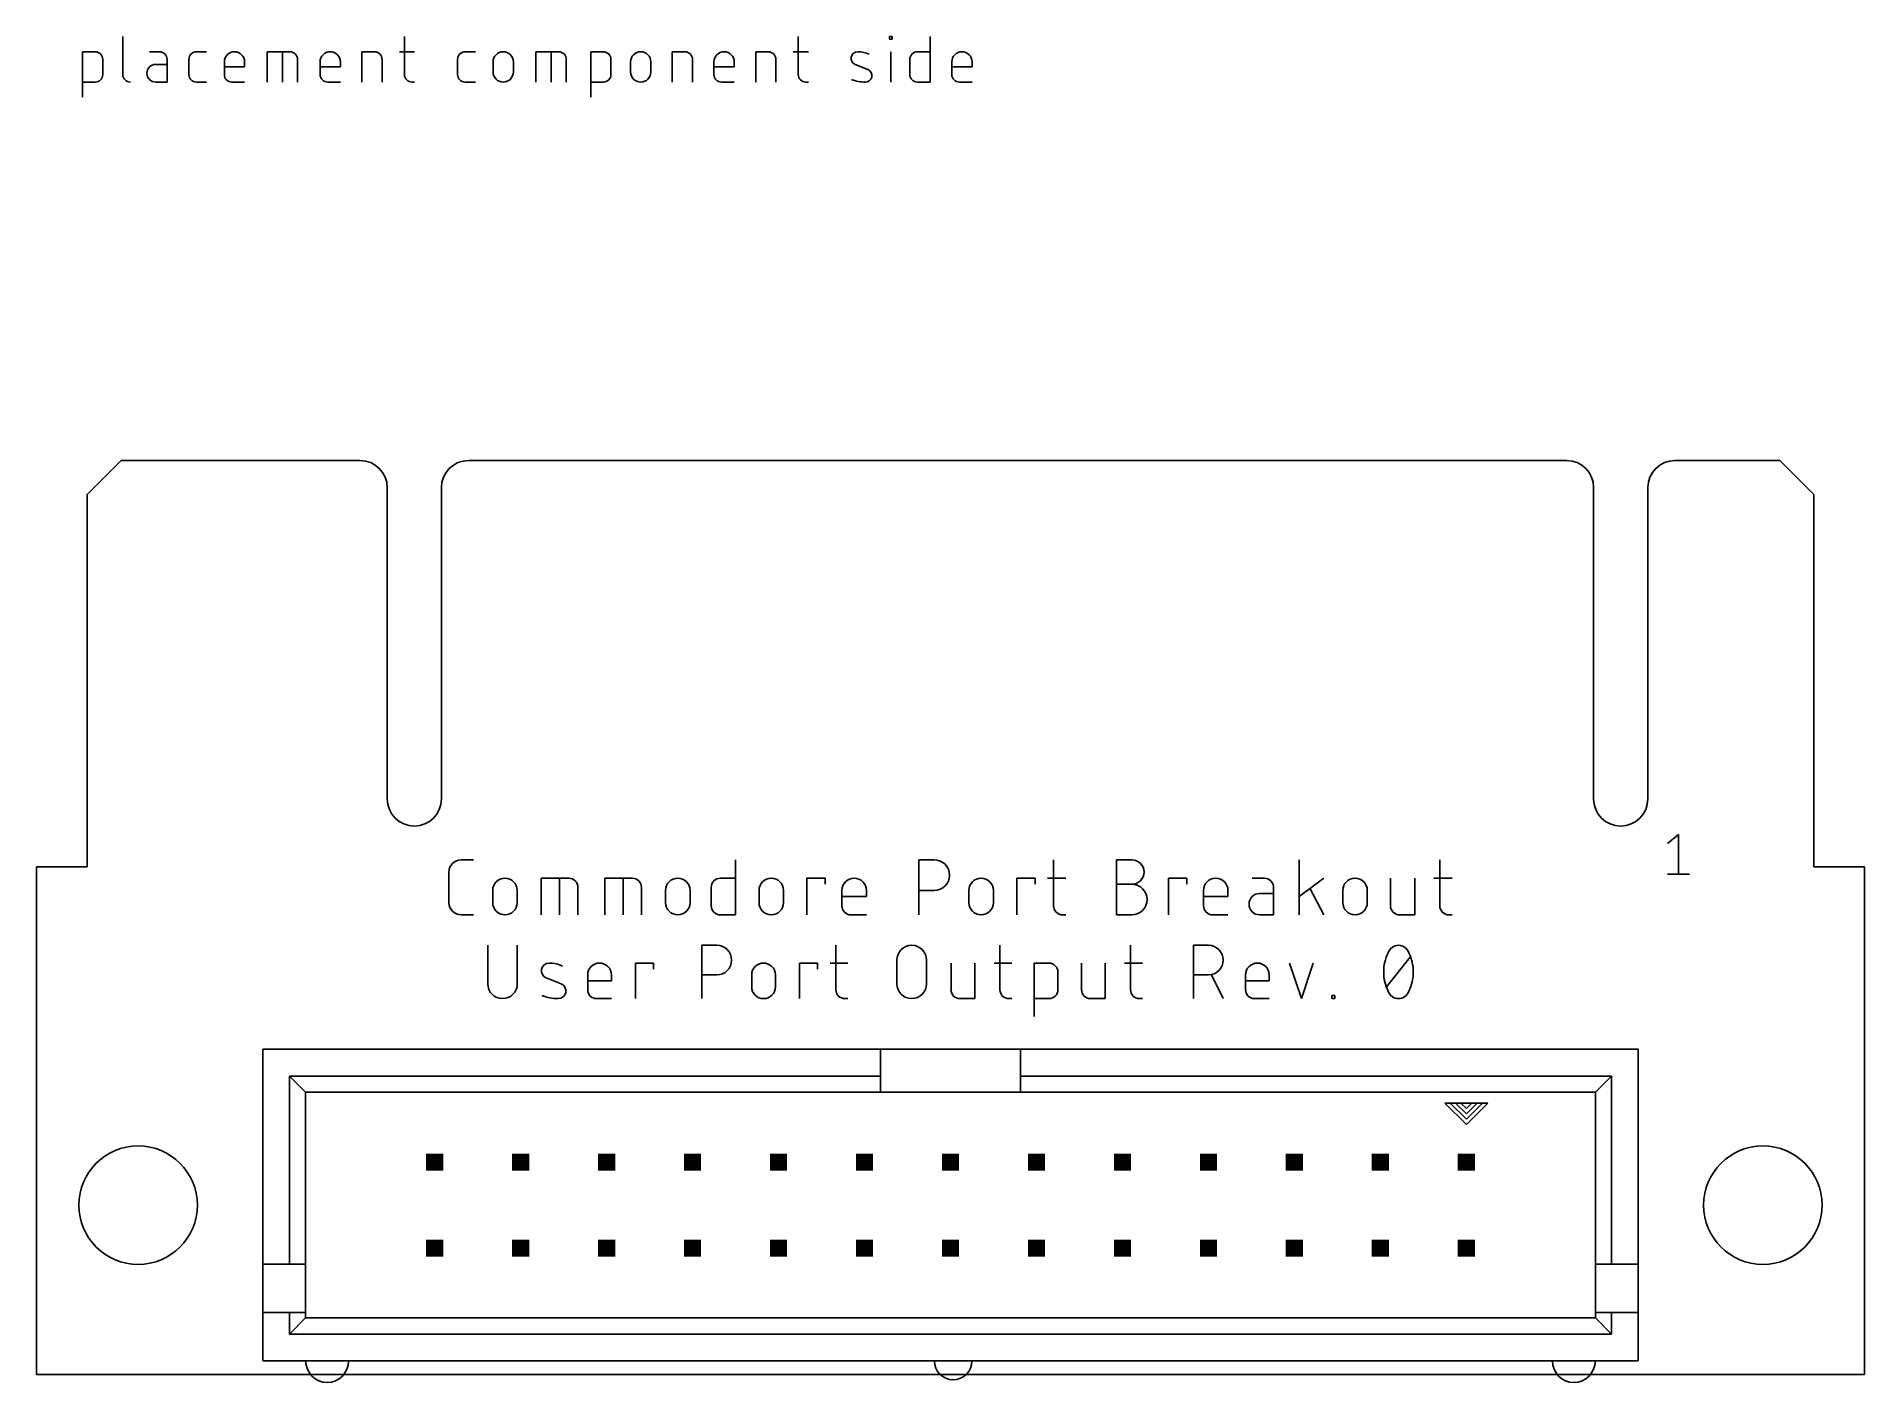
# Model space of a CAD drawing. Extents: x 0 to 54, y -0.2 to 39.5.
import ezdxf

# ---------------------------------------------------------------- set-up
doc = ezdxf.new("R2010")
doc.units = 0
for name, color, linetype in [('20', 30, 'CONTINUOUS'), ('21', 253, 'CONTINUOUS'), ('51', 253, 'CONTINUOUS')]:
    doc.layers.add(name, color=color, linetype=linetype)

# ---------------------------------------------------------------- blocks, each defined once
blk = doc.blocks.new('RECT')
blk.add_solid([(-0.5, -0.5), (0.5, -0.5), (-0.5, 0.5), (0.5, 0.5)])

msp = doc.modelspace()

# ---------------------------------------------------------------- linework, layer by layer
at = {"layer": '20'}
for p, q in [((1.5, 26), (2.5, 27)), ((2.5, 27), (9.56, 27)), ((45.2, 27), (12.76, 27)), ((49.88, 27), (48.4, 27)), ((49.88, 27), (51.5, 27)), ((52.5, 26), (51.5, 27)), ((1.5, 15), (1.5, 26)), ((10.36, 17), (10.36, 26.2)), ((11.96, 26.2), (11.96, 17)), ((46, 17), (46, 26.2)), ((47.6, 26.2), (47.6, 17)), ((52.5, 15), (52.5, 26)), ((0, 0), (0, 15)), ((0, 15), (0.5, 15)), ((0.5, 15), (1.5, 15)), ((52.5, 15), (53.5, 15)), ((53.5, 15), (54, 15)), ((54, 0), (54, 15)), ((0, 0), (54, 0))]:
    msp.add_line(p, q, dxfattribs=at)
for centre in [(3, 5), (51, 5)]:
    msp.add_circle(centre, 1.75, dxfattribs=at)
for centre, start, end in [((9.56, 26.2), 0, 90), ((12.76, 26.2), 90, 180), ((45.2, 26.2), 0, 90), ((48.4, 26.2), 90, 180), ((11.16, 17), 180, 270), ((11.16, 17), 270, 0), ((46.8, 17), 180, 270), ((46.8, 17), 270, 0)]:
    msp.add_arc(centre, 0.8, start, end, dxfattribs=at)
at = {"layer": '21'}
for p, q in [((2.5485, 39.5264), (2.5485, 38.4045)), ((10.8694, 39.5264), (10.8694, 38.4045)), ((22.5046, 39.5264), (22.5046, 38.4045)), ((25.2019, 39.4516), (25.2019, 39.5264)), ((25.2019, 39.5264), (25.2767, 39.5264)), ((25.2767, 39.4516), (25.2019, 39.4516)), ((25.2767, 39.5264), (25.2767, 39.4516)), ((26.3968, 39.5264), (26.3968, 38.1802)), ((1.3589, 37.7314), (1.3589, 39.0776)), ((1.3589, 39.0776), (1.7328, 39.0776)), ((3.632, 39.0776), (3.3329, 39.0776)), ((4.725, 39.0776), (5.0241, 39.0776)), ((6.813, 38.1802), (6.813, 39.0776)), ((6.813, 39.0776), (7.4861, 39.0776)), ((7.2617, 38.1802), (7.2617, 39.0776)), ((9.609, 38.1802), (9.609, 39.0776)), ((9.609, 39.0776), (9.983, 39.0776)), ((10.7198, 39.0776), (11.1685, 39.0776)), ((12.6643, 39.0776), (12.9635, 39.0776)), ((14.7524, 38.1802), (14.7524, 39.0776)), ((14.7524, 39.0776), (15.4255, 39.0776)), ((15.2011, 38.1802), (15.2011, 39.0776)), ((16.3706, 37.7314), (16.3706, 39.0776)), ((16.3706, 39.0776), (16.7446, 39.0776)), ((18.7804, 38.1802), (18.7804, 39.0776)), ((18.7804, 39.0776), (19.1543, 39.0776)), ((21.2443, 38.1802), (21.2443, 39.0776)), ((21.2443, 39.0776), (21.6182, 39.0776)), ((22.355, 39.0776), (22.8038, 39.0776)), ((25.2393, 38.1802), (25.2393, 39.0776)), ((26.0229, 39.0776), (26.3968, 39.0776)), ((1.9572, 38.8533), (1.9572, 38.4045)), ((3.8564, 38.7037), (3.5199, 38.7037)), ((3.8564, 38.1802), (3.8564, 38.8533)), ((4.5006, 38.4045), (4.5006, 38.8533)), ((5.5481, 38.4045), (5.5481, 38.7785)), ((6.1464, 38.6289), (5.5481, 38.6289)), ((6.1464, 38.7785), (6.1464, 38.6289)), ((7.7105, 38.8533), (7.7105, 38.1802)), ((8.3771, 38.4045), (8.3771, 38.7785)), ((8.9754, 38.6289), (8.3771, 38.6289)), ((8.9754, 38.7785), (8.9754, 38.6289)), ((10.2074, 38.8533), (10.2074, 38.1802)), ((12.44, 38.4045), (12.44, 38.8533)), ((13.4875, 38.4793), (13.4875, 38.7785)), ((14.0858, 38.7785), (14.0858, 38.4793)), ((15.6498, 38.8533), (15.6498, 38.1802)), ((16.969, 38.8533), (16.969, 38.4045)), ((17.5484, 38.4793), (17.5484, 38.7785)), ((18.1467, 38.7785), (18.1467, 38.4793)), ((19.3787, 38.8533), (19.3787, 38.1802)), ((20.0123, 38.4045), (20.0123, 38.7785)), ((20.6106, 38.6289), (20.0123, 38.6289)), ((20.6106, 38.7785), (20.6106, 38.6289)), ((21.8426, 38.8533), (21.8426, 38.1802)), ((24.5594, 38.5541), (24.1854, 38.7037)), ((25.7985, 38.4045), (25.7985, 38.8533)), ((27.0391, 38.4045), (27.0391, 38.7785)), ((27.6374, 38.6289), (27.0391, 38.6289)), ((27.6374, 38.7785), (27.6374, 38.6289)), ((1.7328, 38.1802), (1.3589, 38.1802)), ((3.5199, 38.1802), (3.8564, 38.1802)), ((5.0241, 38.1802), (4.725, 38.1802)), ((6.1464, 38.1802), (5.7725, 38.1802)), ((8.9754, 38.1802), (8.6014, 38.1802)), ((11.0937, 38.1802), (11.1685, 38.1802)), ((12.9635, 38.1802), (12.6643, 38.1802)), ((16.7446, 38.1802), (16.3706, 38.1802)), ((20.6106, 38.1802), (20.2367, 38.1802)), ((22.729, 38.1802), (22.8038, 38.1802)), ((26.3968, 38.1802), (26.0229, 38.1802)), ((27.6374, 38.1802), (27.2635, 38.1802)), ((48.1801, 15.6896), (48.5046, 15.9492)), ((48.5046, 15.9492), (48.5046, 14.7808)), ((12.545, 15.2018), (12.9062, 15.2018)), ((20.6524, 15.2018), (20.6524, 13.5762)), ((26.0684, 13.5762), (26.0684, 15.2018)), ((26.0684, 15.2018), (26.52, 15.2018)), ((30.0443, 15.2018), (30.0443, 13.8471)), ((31.9041, 13.5762), (31.9041, 15.2018)), ((31.9041, 15.2018), (32.3557, 15.2018)), ((37.3048, 13.5762), (37.3048, 15.2018)), ((41.455, 15.2018), (41.455, 13.8471)), ((12.1837, 13.9374), (12.1837, 14.8406)), ((14.911, 13.5762), (14.911, 14.6599)), ((14.911, 14.6599), (15.7238, 14.6599)), ((15.4528, 13.5762), (15.4528, 14.6599)), ((16.7867, 13.5762), (16.7867, 14.6599)), ((16.7867, 14.6599), (17.5995, 14.6599)), ((17.3286, 13.5762), (17.3286, 14.6599)), ((20.2009, 14.6599), (20.6524, 14.6599)), ((22.7594, 13.5762), (22.7594, 14.6599)), ((22.7594, 14.6599), (23.3012, 14.6599)), ((23.3012, 14.6599), (23.3012, 14.4793)), ((28.9598, 13.5762), (28.9598, 14.6599)), ((28.9598, 14.6599), (29.5016, 14.6599)), ((29.5016, 14.6599), (29.5016, 14.4793)), ((29.8636, 14.6599), (30.4055, 14.6599)), ((33.4407, 13.5762), (33.4407, 14.6599)), ((33.4407, 14.6599), (33.9826, 14.6599)), ((33.9826, 14.6599), (33.9826, 14.4793)), ((36.2732, 14.6599), (35.912, 14.6599)), ((38.0273, 14.6599), (37.3048, 14.1181)), ((39.9973, 14.6599), (39.9973, 13.8471)), ((40.7198, 13.5762), (40.7198, 14.6599)), ((41.2744, 14.6599), (41.8163, 14.6599)), ((48.1801, 14.7808), (48.8292, 14.7808)), ((13.4764, 13.9374), (13.4764, 14.2987)), ((14.1989, 14.2987), (14.1989, 13.9374)), ((15.9947, 14.389), (15.9947, 13.5762)), ((17.8705, 14.389), (17.8705, 13.5762)), ((18.5826, 13.9374), (18.5826, 14.2987)), ((19.3051, 14.2987), (19.3051, 13.9374)), ((19.93, 13.8471), (19.93, 14.389)), ((21.3441, 13.9374), (21.3441, 14.2987)), ((22.0666, 14.2987), (22.0666, 13.9374)), ((23.793, 13.8471), (23.793, 14.2987)), ((24.5155, 14.1181), (23.793, 14.1181)), ((24.5155, 14.2987), (24.5155, 14.1181)), ((26.52, 14.2987), (26.0684, 14.2987)), ((27.5445, 13.9374), (27.5445, 14.2987)), ((28.267, 14.2987), (28.267, 13.9374)), ((31.9041, 14.4793), (32.3557, 14.4793)), ((34.4743, 13.8471), (34.4743, 14.2987)), ((35.1968, 14.1181), (34.4743, 14.1181)), ((35.1968, 14.2987), (35.1968, 14.1181)), ((36.5442, 14.2084), (36.1378, 14.2084)), ((36.5442, 13.5762), (36.5442, 14.389)), ((38.0273, 13.5762), (37.6209, 14.3438)), ((38.5905, 13.9374), (38.5905, 14.2987)), ((39.313, 14.2987), (39.313, 13.9374)), ((12.9062, 13.5762), (12.545, 13.5762)), ((20.6524, 13.5762), (20.2009, 13.5762)), ((24.5155, 13.5762), (24.0639, 13.5762)), ((30.3152, 13.5762), (30.4055, 13.5762)), ((32.3557, 13.5762), (31.9041, 13.5762)), ((35.1968, 13.5762), (34.7452, 13.5762)), ((36.1378, 13.5762), (36.5442, 13.5762)), ((40.2683, 13.5762), (40.7198, 13.5762)), ((41.726, 13.5762), (41.8163, 13.5762)), ((13.3281, 12.6764), (13.3281, 11.539)), ((14.203, 11.539), (14.203, 12.6764)), ((19.6581, 11.1016), (19.6581, 12.6764)), ((19.6581, 12.6764), (20.0955, 12.6764)), ((23.616, 12.6764), (23.616, 11.3641)), ((28.4617, 12.6764), (28.4617, 11.3641)), ((32.3174, 12.6764), (32.3174, 11.3641)), ((34.1808, 11.1016), (34.1808, 12.6764)), ((34.1808, 12.6764), (34.6182, 12.6764)), ((17.6984, 11.1016), (17.6984, 12.1515)), ((17.6984, 12.1515), (18.2233, 12.1515)), ((18.2233, 12.1515), (18.2233, 11.9765)), ((22.544, 11.1016), (22.544, 12.1515)), ((22.544, 12.1515), (23.069, 12.1515)), ((23.069, 12.1515), (23.069, 11.9765)), ((23.441, 12.1515), (23.9659, 12.1515)), ((25.4163, 11.539), (25.4163, 12.239)), ((26.2912, 12.239), (26.2912, 11.539)), ((27.0148, 12.1515), (27.0148, 11.3641)), ((27.7147, 11.1016), (27.7147, 12.1515)), ((28.2867, 12.1515), (28.8116, 12.1515)), ((29.4725, 10.5767), (29.4725, 12.1515)), ((29.4725, 12.1515), (29.9099, 12.1515)), ((30.1724, 11.889), (30.1724, 11.3641)), ((30.8705, 12.1515), (30.8705, 11.3641)), ((31.5704, 11.1016), (31.5704, 12.1515)), ((32.1424, 12.1515), (32.6673, 12.1515)), ((37.0188, 12.1515), (37.3687, 11.1016)), ((37.3687, 11.1016), (37.7187, 12.1515)), ((39.8845, 11.4516), (40.5844, 12.3264)), ((15.4953, 11.539), (15.0579, 11.714)), ((16.2813, 11.3641), (16.2813, 11.8015)), ((16.9812, 11.6265), (16.2813, 11.6265)), ((16.9812, 11.8015), (16.9812, 11.6265)), ((20.0955, 11.8015), (19.6581, 11.8015)), ((21.127, 11.4516), (21.127, 11.8015)), ((21.8269, 11.8015), (21.8269, 11.4516)), ((34.6182, 11.8015), (34.1808, 11.8015)), ((35.0557, 11.1016), (34.7057, 11.8015)), ((35.7162, 11.3641), (35.7162, 11.8015)), ((36.4161, 11.6265), (35.7162, 11.6265)), ((36.4161, 11.8015), (36.4161, 11.6265)), ((16.9812, 11.1016), (16.5438, 11.1016)), ((23.8784, 11.1016), (23.9659, 11.1016)), ((27.2772, 11.1016), (27.7147, 11.1016)), ((28.7241, 11.1016), (28.8116, 11.1016)), ((29.9099, 11.1016), (29.4725, 11.1016)), ((31.1329, 11.1016), (31.5704, 11.1016)), ((32.5798, 11.1016), (32.6673, 11.1016)), ((36.4161, 11.1016), (35.9786, 11.1016)), ((38.2628, 11.1016), (38.2628, 11.1891)), ((38.2628, 11.1891), (38.3503, 11.1891)), ((38.3503, 11.1016), (38.2628, 11.1016)), ((38.3503, 11.1891), (38.3503, 11.1016)), ((6.68, 3.2537), (6.68, 9.6038)), ((6.68, 9.6038), (24.9362, 9.6038)), ((24.9362, 9.6038), (29.0638, 9.6038)), ((24.9362, 8.81), (24.9362, 9.6038)), ((29.0638, 9.6038), (47.32, 9.6038)), ((29.0638, 8.81), (29.0638, 9.6038)), ((47.32, 9.6038), (47.32, 3.2537)), ((24.9362, 8.81), (7.4737, 8.81)), ((7.4737, 3.2537), (7.4737, 8.81)), ((7.95, 8.3338), (7.4737, 8.81)), ((24.9362, 8.3338), (24.9362, 8.81)), ((29.0638, 8.3338), (29.0638, 8.81)), ((29.0638, 8.81), (46.5263, 8.81)), ((46.5263, 8.81), (46.05, 8.3338)), ((46.5263, 3.2537), (46.5263, 8.81)), ((7.95, 3.2537), (7.95, 8.3338)), ((7.95, 8.3338), (24.9362, 8.3338)), ((24.9362, 8.3338), (29.0638, 8.3338)), ((29.0638, 8.3338), (46.05, 8.3338)), ((46.05, 8.3338), (46.05, 3.2537)), ((41.7638, 8.0162), (41.605, 8.0162)), ((41.605, 8.0162), (42.24, 7.3812)), ((41.9225, 8.0162), (41.7638, 8.0162)), ((41.7638, 8.0162), (42.24, 7.54)), ((42.0813, 8.0162), (41.9225, 8.0162)), ((41.9225, 8.0162), (42.24, 7.6987)), ((42.3988, 8.0162), (42.0813, 8.0162)), ((42.0813, 8.0162), (42.24, 7.8575)), ((42.24, 7.3812), (42.875, 8.0162)), ((42.24, 7.54), (42.7163, 8.0162)), ((42.24, 7.6987), (42.5575, 8.0162)), ((42.24, 7.8575), (42.3988, 8.0162)), ((42.5575, 8.0162), (42.3988, 8.0162)), ((42.7163, 8.0162), (42.5575, 8.0162)), ((42.875, 8.0162), (42.7163, 8.0162)), ((6.68, 1.825), (6.68, 3.2537)), ((7.4737, 3.2537), (6.68, 3.2537)), ((7.95, 3.2537), (7.4737, 3.2537)), ((7.95, 1.825), (7.95, 3.2537)), ((46.05, 3.2537), (46.05, 1.825)), ((46.05, 3.2537), (46.5263, 3.2537)), ((46.5263, 3.2537), (47.32, 3.2537)), ((47.32, 3.2537), (47.32, 1.825)), ((6.68, 0.3962), (6.68, 1.825)), ((7.4737, 1.825), (6.68, 1.825)), ((7.95, 1.825), (7.4737, 1.825)), ((7.4737, 1.825), (7.4737, 1.19)), ((7.95, 1.6662), (7.4737, 1.19)), ((7.95, 1.6662), (7.95, 1.825)), ((46.05, 1.6662), (7.95, 1.6662)), ((46.05, 1.825), (46.05, 1.6662)), ((46.05, 1.825), (46.5263, 1.825)), ((46.5263, 1.19), (46.05, 1.6662)), ((46.5263, 1.825), (47.32, 1.825)), ((46.5263, 1.19), (46.5263, 1.825)), ((47.32, 1.825), (47.32, 0.3962)), ((46.5263, 1.19), (7.4737, 1.19)), ((47.32, 0.3962), (6.68, 0.3962))]:
    msp.add_line(p, q, dxfattribs=at)
for centre, radius, start, end in [((1.7328, 38.8533), 0.2244, 0, 90), ((3.632, 38.8533), 0.2244, 0, 90), ((4.725, 38.8533), 0.2244, 89.9992, 180), ((5.8473, 38.7785), 0.2992, 0, 180), ((7.4861, 38.8533), 0.2244, 0, 90), ((8.6762, 38.7785), 0.2992, 0, 180), ((9.983, 38.8533), 0.2244, 0, 90), ((12.6643, 38.8533), 0.2244, 89.9992, 180), ((13.7866, 38.7785), 0.2992, 0, 180), ((15.4255, 38.8533), 0.2244, 0, 90), ((16.7446, 38.8533), 0.2244, 0, 90), ((17.8475, 38.7785), 0.2992, 0, 180), ((19.1543, 38.8533), 0.2244, 0, 90), ((20.3115, 38.7785), 0.2992, 0, 180), ((21.6182, 38.8533), 0.2244, 0, 90), ((24.2574, 38.8837), 0.1939, 89.181, 248.1986), ((24.2481, 38.2284), 0.8493, 65.7609, 89.181), ((26.0229, 38.8533), 0.2244, 89.9992, 180), ((27.3382, 38.7785), 0.2992, 0, 180), ((1.7328, 38.4045), 0.2244, 270.0008, 0), ((2.7729, 38.4045), 0.2244, 180, 270), ((3.5199, 38.4419), 0.2618, 90, 270), ((4.725, 38.4045), 0.2244, 180, 270), ((5.7725, 38.4045), 0.2244, 180, 270), ((8.6014, 38.4045), 0.2244, 180, 270), ((11.0937, 38.4045), 0.2244, 180, 270), ((12.6643, 38.4045), 0.2244, 180, 270), ((13.7866, 38.4793), 0.2992, 180, 0), ((16.7446, 38.4045), 0.2244, 270.0008, 0), ((17.8475, 38.4793), 0.2992, 180, 0), ((20.2367, 38.4045), 0.2244, 180, 270), ((22.729, 38.4045), 0.2244, 180, 270), ((24.4874, 38.374), 0.1939, 269.181, 68.1986), ((26.0229, 38.4045), 0.2244, 180, 270), ((27.2635, 38.4045), 0.2244, 180, 270), ((24.5027, 39.4485), 1.2684, 250.2096, 269.181), ((12.545, 14.8406), 0.3612, 90.0005, 180), ((26.52, 14.7502), 0.4516, 270, 90), ((32.3557, 14.8406), 0.3612, 270, 90), ((13.8376, 14.2987), 0.3612, 0, 180), ((15.7238, 14.389), 0.2709, 0, 90), ((17.5995, 14.389), 0.2709, 0, 90), ((18.9438, 14.2987), 0.3612, 0, 180), ((20.2009, 14.389), 0.2709, 90, 180), ((21.7053, 14.2987), 0.3612, 0, 180), ((24.1542, 14.2987), 0.3612, 0, 180), ((27.9057, 14.2987), 0.3612, 0, 180), ((34.8356, 14.2987), 0.3612, 0, 180), ((36.2732, 14.389), 0.2709, 0, 90), ((38.9518, 14.2987), 0.3612, 0, 180), ((32.3557, 14.0278), 0.4516, 270, 90), ((36.1378, 13.8923), 0.3161, 90, 270), ((12.545, 13.9374), 0.3612, 180, 270), ((13.8376, 13.9374), 0.3612, 180, 0), ((18.9438, 13.9374), 0.3612, 180, 0), ((20.2009, 13.8471), 0.2709, 180, 270), ((21.7053, 13.9374), 0.3612, 180, 0), ((24.0639, 13.8471), 0.2709, 180, 270), ((27.9057, 13.9374), 0.3612, 180, 0), ((30.3152, 13.8471), 0.2709, 180, 270), ((34.7452, 13.8471), 0.2709, 180, 270), ((38.9518, 13.9374), 0.3612, 180, 0), ((40.2683, 13.8471), 0.2709, 180, 270), ((41.726, 13.8471), 0.2709, 180, 270), ((20.0955, 12.239), 0.4374, 270, 90), ((25.8537, 12.239), 0.4374, 0, 180), ((34.6182, 12.239), 0.4374, 270, 90), ((41.0948, 11.889), 1.2978, 154.0111, 180), ((40.2344, 12.3527), 0.3237, 90, 161.0758), ((40.2344, 12.3527), 0.3237, 18.9235, 90.0002), ((39.3742, 11.889), 1.2977, 0, 25.9895), ((15.1421, 11.9246), 0.2268, 89.1807, 248.199), ((15.1311, 11.158), 0.9936, 65.7612, 89.1807), ((16.6313, 11.8015), 0.35, 0, 180), ((21.477, 11.8015), 0.35, 0, 180), ((29.9099, 11.889), 0.2625, 0, 90), ((36.0661, 11.8015), 0.35, 0, 180), ((41.0948, 11.889), 1.2978, 180.0001, 205.9888), ((39.3741, 11.889), 1.2978, 334.0107, 359.9999), ((13.7656, 11.539), 0.4374, 180, 0), ((15.4111, 11.3284), 0.2268, 269.1807, 68.199), ((16.5438, 11.3641), 0.2625, 180, 270), ((21.477, 11.4516), 0.35, 180, 0), ((23.8784, 11.3641), 0.2625, 180, 270), ((25.8537, 11.539), 0.4374, 180, 0), ((27.2772, 11.3641), 0.2625, 180, 270), ((28.7241, 11.3641), 0.2625, 180, 270), ((29.9099, 11.3641), 0.2625, 270.0007, 0), ((31.1329, 11.3641), 0.2625, 180, 270), ((32.5798, 11.3641), 0.2625, 180, 270), ((35.9786, 11.3641), 0.2625, 180, 270), ((15.429, 12.5853), 1.4839, 250.2099, 269.1807), ((40.2344, 11.4253), 0.3237, 198.9248, 270.0001), ((40.2344, 11.4253), 0.3237, 270, 341.0761), ((8.585, 0.3962), 0.635, 180, 0), ((27.0794, 0.3962), 0.5556, 180, 0), ((45.415, 0.3962), 0.635, 180, 0)]:
    msp.add_arc(centre, radius, start, end, dxfattribs=at)

# ---------------------------------------------------------------- block references
at = {"layer": '51', "xscale": 0.508, "yscale": 0.508, "rotation": 180}
for p in [(11.76, 6.27), (14.3, 6.27), (16.84, 6.27), (19.38, 6.27), (21.92, 6.27), (24.46, 6.27), (27, 6.27), (29.54, 6.27), (32.08, 6.27), (34.62, 6.27), (37.16, 6.27), (39.7, 6.27), (42.24, 6.27), (11.76, 3.73), (14.3, 3.73), (16.84, 3.73), (19.38, 3.73), (21.92, 3.73), (24.46, 3.73), (27, 3.73), (29.54, 3.73), (32.08, 3.73), (34.62, 3.73), (37.16, 3.73), (39.7, 3.73), (42.24, 3.73)]:
    msp.add_blockref('RECT', p, dxfattribs=at)

doc.saveas('drawing.dxf')
